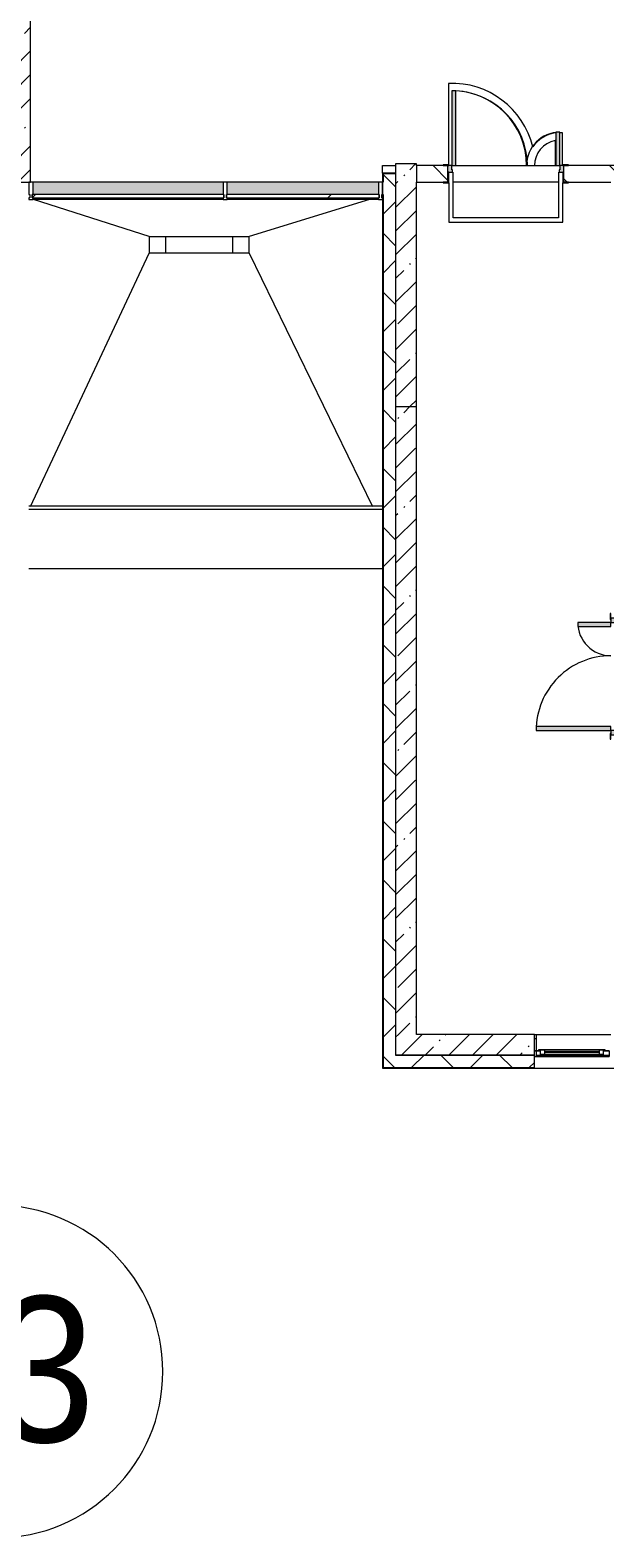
# Model space of a CAD drawing. Header units: millimetres. Extents: x -2911 to 191903, y -8553 to 29000.
# Drawn here: x 144884 to 151796, y -5906 to 12229 of the extents above; entities that cross this region are included whole.
import ezdxf

# ---------------------------------------------------------------- set-up
doc = ezdxf.new("R2010")
doc.units = ezdxf.units.MM
for name, color, linetype, lineweight, true_color in [('A-DOOR-1', 7, 'Continuous', 5, 0xaaaaaa), ('A-DOOR-2', 7, 'Continuous', 5, 0xe2e2e2), ('A-DOOR-FRAM-1', 7, 'Continuous', 5, 0xe2e2e2), ('A-DOOR-FRAM-2', 7, 'Continuous', 5, 0xaaaaaa), ('A-FLOR-3', 7, 'Continuous', 5, 0xaaaaaa), ('A-GLAZ-CWMG-3', 7, 'Continuous', 5, 0x383e42)]:
    doc.layers.add(name, color=color, linetype=linetype, lineweight=lineweight, true_color=true_color)
for name, color, linetype, lineweight in [('A-GENM-1', 7, 'Continuous', 5), ('A-GLAZ-1', 7, 'Continuous', 5), ('A-GLAZ-CURT-2', 7, 'Continuous', 5), ('A-GLAZ-CWMG-4', 7, 'Continuous', 5), ('A-ROOF', 7, 'Continuous', 5), ('A-WALL', 7, 'Continuous', 9), ('A-WALL-4', 7, 'Continuous', 5), ('I-WALL-3', 7, 'Continuous', 5), ('Оси', 7, 'Continuous', 9), ('Оси-1', 7, 'Continuous', 20)]:
    doc.layers.add(name, color=color, linetype=linetype, lineweight=lineweight)
doc.styles.add('Arial_1', font='arial.ttf', dxfattribs={"width": 0.9, "height": 1750})
pattern_1 = [(45, (59919.87, 0), (-353.5534, 353.5534), []), (135, (59919.87, 0), (-353.5534, -353.5534), [])]
pattern_2 = [(45, (59919.87, 0), (-285.1231, 285.1231), []), (45, (60205, 0), (-285.1231, 285.1231), [504.031, -100.806, 16.764, -84.042])]

# ---------------------------------------------------------------- blocks, each defined once
blk = doc.blocks.new('120_Окно_СКБ_1Ст - 120_Окно_СКБ_1Ст 900х2500_h_ с форточкой-V100-2_5_1_птичка')
at = {"layer": 'A-GLAZ-1'}
for p, q in [((-450, -127), (-450, -57)), ((-450, -57), (-380, -57)), ((450, -57), (-450, -57)), ((-380, -127), (-450, -127)), ((-450, -127), (-400, -127)), ((-380, -127), (-400, -127)), ((-400, -127), (-400, -137)), ((-400, -137), (400, -137)), ((400, -137), (-400, -137)), ((-380, -57), (-380, -127)), ((380, -87), (-380, -87)), ((-380, -87), (-380, -127)), ((-330, -137), (-330, -87)), ((-330, -107), (330, -107)), ((330, -117), (-330, -117)), ((330, -137), (330, -87)), ((380, -127), (380, -57)), ((380, -57), (450, -57)), ((380, -127), (380, -87)), ((450, -127), (380, -127)), ((400, -127), (380, -127)), ((400, -127), (450, -127)), ((400, -137), (400, -127)), ((450, -57), (450, -127))]:
    blk.add_line(p, q, dxfattribs=at)
blk = doc.blocks.new('110_Дверь_СКБ_2Ст - Д-5_п_ Из игровой в коридор-32215844-2_5_1_птичка')
at = {"layer": 'A-DOOR-2'}
for points in [[(-638, 40), (-588, 40), (-588, 940), (-638, 940)], [(612, 440), (612, 40), (662, 40), (662, 440)]]:
    blk.add_hatch(color=256, dxfattribs=at).paths.add_polyline_path(points)
h = blk.add_hatch(color=256, dxfattribs=at)
h.paths.add_polyline_path([(-688, 40), (-688, -40), (-628, -40), (-628, -10), (-638, -10), (-638, 40)])
h.paths.add_polyline_path([(652, -40), (712, -40), (712, 40), (662, 40), (662, -10), (652, -10)])
at = {"layer": 'A-DOOR-FRAM-1'}
for points in [[(-742, 40), (-672, 40), (-672, 48), (-742, 48)], [(698, 40), (768, 40), (768, 48), (698, 48)], [(-742, -48), (-672, -48), (-672, -40), (-742, -40)], [(698, -48), (768, -48), (768, -40), (698, -40)]]:
    blk.add_hatch(color=256, dxfattribs=at).paths.add_polyline_path(points)
at = {"layer": 'A-DOOR-1'}
for p, q in [((-638, 940), (-638, 40)), ((-588, 940), (-638, 940)), ((-588, 40), (-588, 940)), ((662, 440), (612, 440)), ((612, 440), (612, 40)), ((662, 40), (662, 440)), ((-638, 40), (-588, 40)), ((612, 40), (662, 40))]:
    blk.add_line(p, q, dxfattribs=at)
for centre, radius, start, end in [((-638, 40), 900, 0, 90), ((662, 40), 400, 90, 180)]:
    blk.add_arc(centre, radius, start, end, dxfattribs=at)
at = {"layer": 'A-DOOR-FRAM-2'}
for p, q in [((-672, 48), (-742, 48)), ((-742, 48), (-742, 40)), ((-742, 40), (-672, 40)), ((-638, 40), (-688, 40)), ((-688, 40), (-688, -40)), ((-672, 40), (-672, 48)), ((-638, -10), (-638, 40)), ((662, 40), (662, -10)), ((712, 40), (662, 40)), ((768, 48), (698, 48)), ((698, 48), (698, 40)), ((698, 40), (768, 40)), ((712, -40), (712, 40)), ((768, 40), (768, 48)), ((-672, -40), (-742, -40)), ((-742, -40), (-742, -48)), ((-742, -48), (-672, -48)), ((-688, -40), (-628, -40)), ((-672, -39), (-688, -39)), ((-688, -39), (-688, -40)), ((-688, -40), (-672, -40)), ((-672, -40), (-672, -39)), ((-672, -48), (-672, -40)), ((-628, -10), (-638, -10)), ((-628, -40), (-628, -10)), ((662, -10), (652, -10)), ((652, -10), (652, -40)), ((652, -40), (712, -40)), ((712, -39), (698, -39)), ((698, -39), (698, -40)), ((698, -40), (712, -40)), ((768, -40), (698, -40)), ((698, -40), (698, -48)), ((698, -48), (768, -48)), ((712, -40), (712, -39)), ((768, -48), (768, -40))]:
    blk.add_line(p, q, dxfattribs=at)
blk = doc.blocks.new('110_Дверь_СКБ_2Ст - Д-2а_п_ Из коридора на лестницу-32215207-2_5_1_птичка')
at = {"layer": 'A-DOOR-2'}
for points in [[(-587.5, 100), (-587.5, 1000), (-637.5, 1000), (-637.5, 100)], [(662.5, 100), (662.5, 500), (612.5, 500), (612.5, 100)], [(712.5, -100), (712.5, 20), (697.5, 20), (697.5, -100)]]:
    blk.add_hatch(color=256, dxfattribs=at).paths.add_polyline_path(points)
h = blk.add_hatch(color=256, dxfattribs=at)
h.paths.add_polyline_path([(652.5, 20), (712.5, 20), (712.5, 100), (662.5, 100), (662.5, 50), (652.5, 50)])
h.paths.add_polyline_path([(-687.5, 20), (-627.5, 20), (-627.5, 50), (-637.5, 50), (-637.5, 100), (-687.5, 100)])
at = {"layer": 'A-DOOR-FRAM-1'}
for points in [[(-672.5, 100), (-672.5, 108), (-742.5, 108), (-742.5, 100)], [(-672.5, -100), (-672.5, 20), (-687.5, 20), (-687.5, -100)], [(767.5, 100), (767.5, 108), (697.5, 108), (697.5, 100)], [(-672.5, -108), (-672.5, -100), (-742.5, -100), (-742.5, -108)], [(767.5, -108), (767.5, -100), (697.5, -100), (697.5, -108)]]:
    blk.add_hatch(color=256, dxfattribs=at).paths.add_polyline_path(points)
at = {"layer": 'A-DOOR-1'}
for p, q in [((-637.5, 1000), (-637.5, 100)), ((-587.5, 1000), (-637.5, 1000)), ((-587.5, 100), (-587.5, 1000)), ((662.5, 500), (612.5, 500)), ((612.5, 500), (612.5, 100)), ((662.5, 100), (662.5, 500)), ((-637.5, 100), (-587.5, 100)), ((612.5, 100), (662.5, 100))]:
    blk.add_line(p, q, dxfattribs=at)
for centre, radius, start, end in [((-637.5, 100), 900, 0, 90), ((662.5, 100), 400, 90, 180)]:
    blk.add_arc(centre, radius, start, end, dxfattribs=at)
at = {"layer": 'A-DOOR-FRAM-2'}
for p, q in [((-672.5, 108), (-742.5, 108)), ((-742.5, 108), (-742.5, 100)), ((-742.5, 100), (-672.5, 100)), ((-637.5, 100), (-687.5, 100)), ((-687.5, 100), (-687.5, 20)), ((-687.5, 20), (-627.5, 20)), ((-672.5, 20), (-687.5, 20)), ((-687.5, 20), (-687.5, -100)), ((-672.5, 100), (-672.5, 108)), ((-672.5, -100), (-672.5, 20)), ((-637.5, 50), (-637.5, 100)), ((-627.5, 50), (-637.5, 50)), ((-627.5, 20), (-627.5, 50)), ((662.5, 50), (652.5, 50)), ((652.5, 50), (652.5, 20)), ((652.5, 20), (712.5, 20)), ((662.5, 100), (662.5, 50)), ((712.5, 100), (662.5, 100)), ((767.5, 108), (697.5, 108)), ((697.5, 108), (697.5, 100)), ((697.5, 100), (767.5, 100)), ((712.5, 20), (697.5, 20)), ((697.5, 20), (697.5, -100)), ((712.5, 20), (712.5, 100)), ((712.5, -100), (712.5, 20)), ((767.5, 100), (767.5, 108)), ((-672.5, -100), (-742.5, -100)), ((-742.5, -100), (-742.5, -108)), ((-742.5, -108), (-672.5, -108)), ((-687.5, -100), (-672.5, -100)), ((-672.5, -108), (-672.5, -100)), ((697.5, -100), (712.5, -100)), ((767.5, -100), (697.5, -100)), ((697.5, -100), (697.5, -108)), ((697.5, -108), (767.5, -108)), ((767.5, -108), (767.5, -100))]:
    blk.add_line(p, q, dxfattribs=at)
blk = doc.blocks.new('Системная панель - Стекло - 40мм-23946635-2_5_1_птичка')
at = {"layer": 'A-GLAZ-CURT-2'}
h = blk.add_hatch(dxfattribs=at)
h.set_pattern_fill('FP_141', color=256, style=0, pattern_type=2)
h.set_pattern_definition([(45, (-86642.5, -9710), (-1414.214, 1414.214), [1000, -3000]), (45, (-87642.5, -10210), (-1414.214, 1414.214), [3000, -1000]), (45, (-85642.5, -10710), (-1414.214, 1414.214), [1000, -3000])])
h.paths.add_polyline_path([(-99, 0), (1153, 0), (1153, 40), (-1153, 40), (-1153, 0), (-1026, 0)])
for p, q in [((1153, 40), (-1153, 40)), ((-1153, 40), (-1153, 0)), ((-1153, 0), (1153, 0)), ((1153, 0), (1153, 40))]:
    blk.add_line(p, q, dxfattribs=at)
blk = doc.blocks.new('Системная панель - Стекло - 40мм-23946636-2_5_1_птичка')
at = {"layer": 'A-GLAZ-CURT-2'}
h = blk.add_hatch(dxfattribs=at)
h.set_pattern_fill('FP_142', color=256, style=0, pattern_type=2)
h.set_pattern_definition([(45, (-88744.2, -9710), (-1414.214, 1414.214), [1000, -3000]), (45, (-89744.2, -10210), (-1414.214, 1414.214), [3000, -1000]), (45, (-87744.2, -10710), (-1414.214, 1414.214), [1000, -3000])])
h.paths.add_polyline_path([(-346, 0), (919, 0), (919, 40), (-919, 40), (-919, 0), (-809, 0)])
for p, q in [((919, 40), (-919, 40)), ((-919, 40), (-919, 0)), ((-919, 0), (919, 0)), ((919, 0), (919, 40))]:
    blk.add_line(p, q, dxfattribs=at)
blk = doc.blocks.new('Прямоугольный импост - Импост структурный с накладкой - 190мм-23186047-2_5_1_птичка')
at = {"layer": 'A-GLAZ-CWMG-3'}
for points in [[(87285, 10250), (87285, 10400), (85000, 10400), (85000, 10250), (86971, 10250)], [(87285, 10193), (87285, 10210), (85000, 10210), (85000, 10193), (86971, 10193)]]:
    blk.add_hatch(color=256, dxfattribs=at).paths.add_polyline_path(points)
at = {"layer": 'A-GLAZ-CWMG-4'}
for p, q in [((87285, 10400), (85000, 10400)), ((87285, 10193), (85000, 10193))]:
    blk.add_line(p, q, dxfattribs=at)
blk = doc.blocks.new('Прямоугольный импост - Импост структурный с накладкой - 190мм-23186048-2_5_1_птичка')
at = {"layer": 'A-GLAZ-CWMG-3'}
for points in [[(88000, 10250), (88000, 10400), (87335, 10400), (87335, 10250), (87899, 10250)], [(87335, 10193), (88000, 10193), (88000, 10210), (87335, 10210)]]:
    blk.add_hatch(color=256, dxfattribs=at).paths.add_polyline_path(points)
at = {"layer": 'A-GLAZ-CWMG-4'}
for p, q in [((88000, 10400), (87335, 10400)), ((88000, 10193), (87335, 10193))]:
    blk.add_line(p, q, dxfattribs=at)
blk = doc.blocks.new('Прямоугольный импост - Импост структурный с накладкой - 190мм-23186049-2_5_1_птичка')
at = {"layer": 'A-GLAZ-CWMG-3'}
for points in [[(89154, 10250), (89154, 10400), (88000, 10400), (88000, 10250), (88826, 10250)], [(88000, 10193), (89154, 10193), (89154, 10210), (88000, 10210)]]:
    blk.add_hatch(color=256, dxfattribs=at).paths.add_polyline_path(points)
at = {"layer": 'A-GLAZ-CWMG-4'}
for p, q in [((89154, 10400), (88000, 10400)), ((89154, 10193), (88000, 10193))]:
    blk.add_line(p, q, dxfattribs=at)
blk = doc.blocks.new('Прямоугольный импост - Импост структурный с накладкой - 190мм-23946639-2_5_1_птичка')
at = {"layer": 'A-GLAZ-CWMG-4'}
for p, q in [((-50, 0), (-50, 17)), ((-50, 17), (0, 17)), ((-40, 0), (-50, 0)), ((-40, -40), (-40, 0)), ((0, 0), (-10, 0)), ((-10, 0), (-10, -40)), ((0, 17), (0, 0)), ((-50, -190), (-50, -40)), ((-50, -40), (-40, -40)), ((-10, -40), (0, -40)), ((0, -40), (0, -190)), ((0, -190), (-50, -190))]:
    blk.add_line(p, q, dxfattribs=at)
blk = doc.blocks.new('Прямоугольный импост - Импост структурный с накладкой - 190мм-23946641-2_5_1_птичка')
at = {"layer": 'A-GLAZ-CWMG-4'}
for p, q in [((0, 17), (-50, 17)), ((-50, 17), (-50, 0)), ((-50, 0), (-40, 0)), ((-40, 0), (-40, -40)), ((-10, -40), (-10, 0)), ((-10, 0), (0, 0)), ((0, 0), (0, 17)), ((-40, -40), (-50, -40)), ((-50, -40), (-50, -190)), ((0, -40), (-10, -40)), ((0, -190), (0, -40)), ((-50, -190), (0, -190))]:
    blk.add_line(p, q, dxfattribs=at)
blk = doc.blocks.new('Прямоугольный импост - Импост структурный с накладкой - 190мм-23946633-2_5_1_птичка')
at = {"layer": 'A-GLAZ-CWMG-4'}
for p, q in [((-25, 0), (-25, 17)), ((-25, 17), (25, 17)), ((-15, 0), (-25, 0)), ((-15, -40), (-15, 0)), ((25, 0), (15, 0)), ((15, 0), (15, -40)), ((25, 17), (25, 0)), ((-25, -190), (-25, -40)), ((-25, -40), (-15, -40)), ((15, -40), (25, -40)), ((25, -40), (25, -190)), ((25, -190), (-25, -190))]:
    blk.add_line(p, q, dxfattribs=at)
blk = doc.blocks.new('парапет9 - парапет-22867712-2_5_1_птичка')
at = {"layer": 'A-GENM-1'}
for p, q in [((89202, 8002), (84950, 8002)), ((89202, 7964), (84950, 7964)), ((84950, 7255), (89202, 7255))]:
    blk.add_line(p, q, dxfattribs=at)
blk = doc.blocks.new('Ось сетки - D8-29747960-2_5_1_птичка')
at = {"layer": 'Оси-1'}
for start, end in [(360, 180), (180, 360)]:
    blk.add_arc((0, 0), 4, start, end, dxfattribs=at)

msp = doc.modelspace()

# ---------------------------------------------------------------- hatches: boundary and pattern name
at = {"layer": 'A-WALL-4'}
h = msp.add_hatch(dxfattribs=at)
h.set_pattern_fill('FP_76', color=256, style=0, pattern_type=2)
h.set_pattern_definition(pattern_1)
h.paths.add_polyline_path([(149129.9, -100), (149279.9, -100), (149279.9, 10502), (149129.9, 10502), (149129.9, 1965.8)])
h = msp.add_hatch(dxfattribs=at)
h.set_pattern_fill('FP_76', color=256, style=0, pattern_type=2)
h.set_pattern_definition(pattern_1)
h.paths.add_polyline_path([(182136.8, -250), (182749.9, -250), (182749.9, -100), (181949.9, -100), (181949.9, -250)])
h.paths.add_polyline_path([(180281.8, -250), (181049.9, -250), (181049.9, -100), (180149.9, -100), (180149.9, -250)])
h.paths.add_polyline_path([(184919.4, -250), (184999.9, -250), (184999.9, -100), (183649.9, -100), (183649.9, -250), (183991.9, -250)])
h.paths.add_polyline_path([(172449.9, -250), (173599.9, -250), (173599.9, -100), (172449.9, -100)])
h.paths.add_polyline_path([(167296.5, -250), (167949.9, -250), (167949.9, -100), (167049.9, -100), (167049.9, -250)])
h.paths.add_polyline_path([(168849.9, -250), (170149.9, -250), (170149.9, -100), (168849.9, -100)])
h.paths.add_polyline_path([(174499.9, -250), (175549.9, -250), (175549.9, -100), (174499.9, -100)])
h.paths.add_polyline_path([(179249.9, -250), (179249.9, -100), (177849.9, -100), (177849.9, -250), (178890.5, -250)])
h.paths.add_polyline_path([(161731.4, -250), (162799.9, -250), (162799.9, -100), (160749.9, -100), (160749.9, -250), (161649.9, -250)])
h.paths.add_polyline_path([(163699.9, -250), (164749.9, -250), (164749.9, -100), (163699.9, -100)])
h.paths.add_polyline_path([(158949.9, -250), (159849.9, -250), (159849.9, -100), (155599.9, -100), (155599.9, -250), (158948.8, -250)])
h.paths.add_polyline_path([(153549.9, -250), (154699.9, -250), (154699.9, -100), (153549.9, -100)])
h.paths.add_polyline_path([(149129.9, -250), (150949.9, -250), (150949.9, -100), (149129.9, -100)])
h.paths.add_polyline_path([(151992.4, -250), (152649.9, -250), (152649.9, -100), (151849.9, -100), (151849.9, -250)])
at = {"layer": 'I-WALL-3'}
h = msp.add_hatch(dxfattribs=at)
h.set_pattern_fill('FP_84', color=256, style=0, pattern_type=2)
h.set_pattern_definition(pattern_2)
h.paths.add_polyline_path([(144889.9, 10400), (144889.9, 16300), (144669.9, 16300), (144669.9, 10400)])
h = msp.add_hatch(dxfattribs=at)
h.set_pattern_fill('FP_84', color=256, style=0, pattern_type=2)
h.set_pattern_definition(pattern_2)
h.paths.add_polyline_path([(149529.9, 7700), (149529.9, 10620), (149279.9, 10620), (149279.9, 7700)])
h = msp.add_hatch(dxfattribs=at)
h.set_pattern_fill('FP_87', color=256, style=0, pattern_type=2)
h.set_pattern_definition([(135, (59919.87, 0), (-353.5534, -353.5534), [])])
h.paths.add_polyline_path([(149529.9, 10400), (149904.9, 10400), (149904.9, 10600), (149529.9, 10600)])
h.paths.add_polyline_path([(154129.9, 10400), (154129.9, 10600), (153379.9, 10600), (153383.7, 10400), (153409.9, 10400)])
h.paths.add_polyline_path([(152399.9, 10400), (152429.9, 10400), (152429.9, 10600), (151304.9, 10600), (151304.9, 10400), (152329.9, 10400)])
h = msp.add_hatch(dxfattribs=at)
h.set_pattern_fill('FP_84', color=256, style=0, pattern_type=2)
h.set_pattern_definition(pattern_2)
h.paths.add_polyline_path([(149279.9, 150), (149529.9, 150), (149529.9, 7700), (149279.9, 7700), (149279.9, 1965.8)])
h = msp.add_hatch(dxfattribs=at)
h.set_pattern_fill('FP_84', color=256, style=0, pattern_type=2)
h.set_pattern_definition(pattern_2)
h.paths.add_polyline_path([(150949.9, -100), (150949.9, 150), (149279.9, 150), (149279.9, -100), (149673.6, -100)])

# ---------------------------------------------------------------- linework, layer by layer
at = {"layer": 'A-FLOR-3'}
for p, q in [((149914.3, 11588.1), (149914.3, 10608)), ((151198.4, 10899.7), (151198.4, 10600)), ((151288.4, 10600), (151288.4, 10993.6)), ((149123.4, 10508.5), (149123.4, 10600)), ((149123.4, 10600), (149279.9, 10600)), ((149969.9, 9970), (149969.9, 10520)), ((150004.9, 10600), (151198.4, 10600)), ((151198.4, 10600), (151204.9, 10600)), ((151239.9, 10520), (151239.9, 9970)), ((149919.9, 10392), (149919.9, 9920)), ((151289.9, 9920), (151289.9, 10392)), ((149919.9, 9920), (151289.9, 9920)), ((151239.9, 9970), (149969.9, 9970)), ((150949.9, 150), (150970.9, 150))]:
    msp.add_line(p, q, dxfattribs=at)
for centre, radius, start, end in [((149956.9, 10589), 1000, 13.54971, 92.43764), ((149956.9, 10589), 910, 0.6926, 86.97623), ((151254.9, 10600), 395, 97.29578, 145.57769), ((151254.9, 10600), 305, 100.66451, 180), ((151254.9, 10600), 395, 85.12655, 90.00042)]:
    msp.add_arc(centre, radius, start, end, dxfattribs=at)
at = {"layer": 'A-ROOF'}
for p, q in [((146317.4, 9745), (144922.8, 10193)), ((148963.7, 10193), (147517.4, 9745)), ((149121.9, 10242), (149113.4, 10239.4)), ((146317.4, 9745), (146317.4, 9545)), ((146317.4, 9745), (147517.4, 9745)), ((146517.4, 9545), (146517.4, 9745)), ((147317.4, 9745), (147317.4, 9545)), ((147517.4, 9545), (147517.4, 9745)), ((144888.1, 6500.9), (146317.4, 9545)), ((147517.4, 9545), (146317.4, 9545)), ((147517.4, 9545), (148999.7, 6500.9))]:
    msp.add_line(p, q, dxfattribs=at)
at = {"layer": 'A-WALL'}
for p, q in [((149529.9, 10600), (149529.9, 10400)), ((149121.9, 10400), (149129.9, 10400)), ((149279.9, 10505), (149126.9, 10505)), ((149126.9, 10505), (149126.9, 10400)), ((149129.9, 10502), (149129.9, 10400)), ((149279.9, 10502), (149129.9, 10502)), ((149121.9, 10250), (149129.9, 10250)), ((149121.9, 10247), (149126.9, 10247)), ((149126.9, 10247), (149126.9, -253)), ((149129.9, 10250), (149129.9, -250)), ((149126.9, -253), (150949.9, -253)), ((149129.9, -250), (150949.9, -250))]:
    msp.add_line(p, q, dxfattribs=at)
at = {"layer": 'A-WALL-4'}
for p, q in [((149279.9, 10510), (149121.9, 10510)), ((149121.9, 10510), (149121.9, -258)), ((149121.9, 10242), (149113.4, 10242)), ((150949.9, 100), (150969.9, 100)), ((150949.9, -100), (149279.9, -100)), ((150949.9, -258), (150949.9, -100)), ((150969.9, -100), (150969.9, -100)), ((150969.9, -100), (151849.9, -100)), ((149121.9, -258), (152649.9, -258))]:
    msp.add_line(p, q, dxfattribs=at)
at = {"layer": 'I-WALL-3'}
for p, q in [((144889.9, 10400), (144889.9, 13400)), ((149529.9, 10620), (149279.9, 10620)), ((149279.9, 10620), (149279.9, -100)), ((149529.9, 10600), (149529.9, 10620)), ((149849.9, 10600), (149529.9, 10600)), ((152399.9, 10600), (151359.9, 10600)), ((144669.9, 10400), (144889.9, 10400)), ((149529.9, 10400), (149849.9, 10400)), ((149529.9, 150), (149529.9, 10400)), ((151239.9, 10400), (149969.9, 10400)), ((151359.9, 10400), (151869.9, 10400)), ((149279.9, 7700), (149529.9, 7700)), ((150949.9, 150), (149529.9, 150)), ((150949.9, -100), (150949.9, 150)), ((150969.9, 150), (151869.9, 150)), ((150969.9, 150), (150969.9, -100)), ((149279.9, -100), (150949.9, -100))]:
    msp.add_line(p, q, dxfattribs=at)

# ---------------------------------------------------------------- block references
at = {"layer": 'A-DOOR-1'}
msp.add_blockref('110_Дверь_СКБ_2Ст - Д-2а_п_ Из коридора на лестницу-32215207-2_5_1_птичка', (150592.4, 10500), dxfattribs=at)
at = {"layer": 'A-DOOR-1', "rotation": 89.99999999999991}
msp.add_blockref('110_Дверь_СКБ_2Ст - Д-5_п_ Из игровой в коридор-32215844-2_5_1_птичка', (151909.9, 4442.5), dxfattribs=at)
at = {"layer": 'A-GENM-1'}
msp.add_blockref('парапет9 - парапет-22867712-2_5_1_птичка', (59919.9, -1500), dxfattribs=at)
at = {"layer": 'A-GLAZ-1', "rotation": 180}
msp.add_blockref('120_Окно_СКБ_1Ст - 120_Окно_СКБ_1Ст 900х2500_h_ с форточкой-V100-2_5_1_птичка', (151399.9, -175), dxfattribs=at)
at = {"layer": 'A-GLAZ-CURT-2'}
for name, p in [('Системная панель - Стекло - 40мм-23946635-2_5_1_птичка', (146062.4, 10210)), ('Системная панель - Стекло - 40мм-23946636-2_5_1_птичка', (148164.1, 10210))]:
    msp.add_blockref(name, p, dxfattribs=at)
at = {"layer": 'A-GLAZ-CWMG-4', "rotation": 180}
msp.add_blockref('Прямоугольный импост - Импост структурный с накладкой - 190мм-23946641-2_5_1_птичка', (144869.9, 10210), dxfattribs=at)
at = {"layer": 'A-GLAZ-CWMG-4'}
for name in ['Прямоугольный импост - Импост структурный с накладкой - 190мм-23186047-2_5_1_птичка', 'Прямоугольный импост - Импост структурный с накладкой - 190мм-23186048-2_5_1_птичка', 'Прямоугольный импост - Импост структурный с накладкой - 190мм-23186049-2_5_1_птичка']:
    msp.add_blockref(name, (59919.9, 0), dxfattribs=at)
at = {"layer": 'A-GLAZ-CWMG-4', "extrusion": (0, 0, -1), "rotation": 180}
for name, p in [('Прямоугольный импост - Импост структурный с накладкой - 190мм-23946633-2_5_1_птичка', (-147229.9, 10210)), ('Прямоугольный импост - Импост структурный с накладкой - 190мм-23946639-2_5_1_птичка', (-149123.4, 10210))]:
    msp.add_blockref(name, p, dxfattribs=at)
at = {"layer": 'Оси-1', "xscale": 499.9999999999995, "yscale": 499.9999999999995, "zscale": 499.9999999999995}
msp.add_blockref('Ось сетки - D8-29747960-2_5_1_птичка', (144479.9, -3906.3), dxfattribs=at)

# ---------------------------------------------------------------- texts
at = {"layer": 'Оси', "insert": (143216.8, -3003), "char_height": 1750, "width": 3030.379, "attachment_point": 1, "style": 'Arial_1'}
msp.add_mtext('23', dxfattribs=at)

doc.saveas('drawing.dxf')
